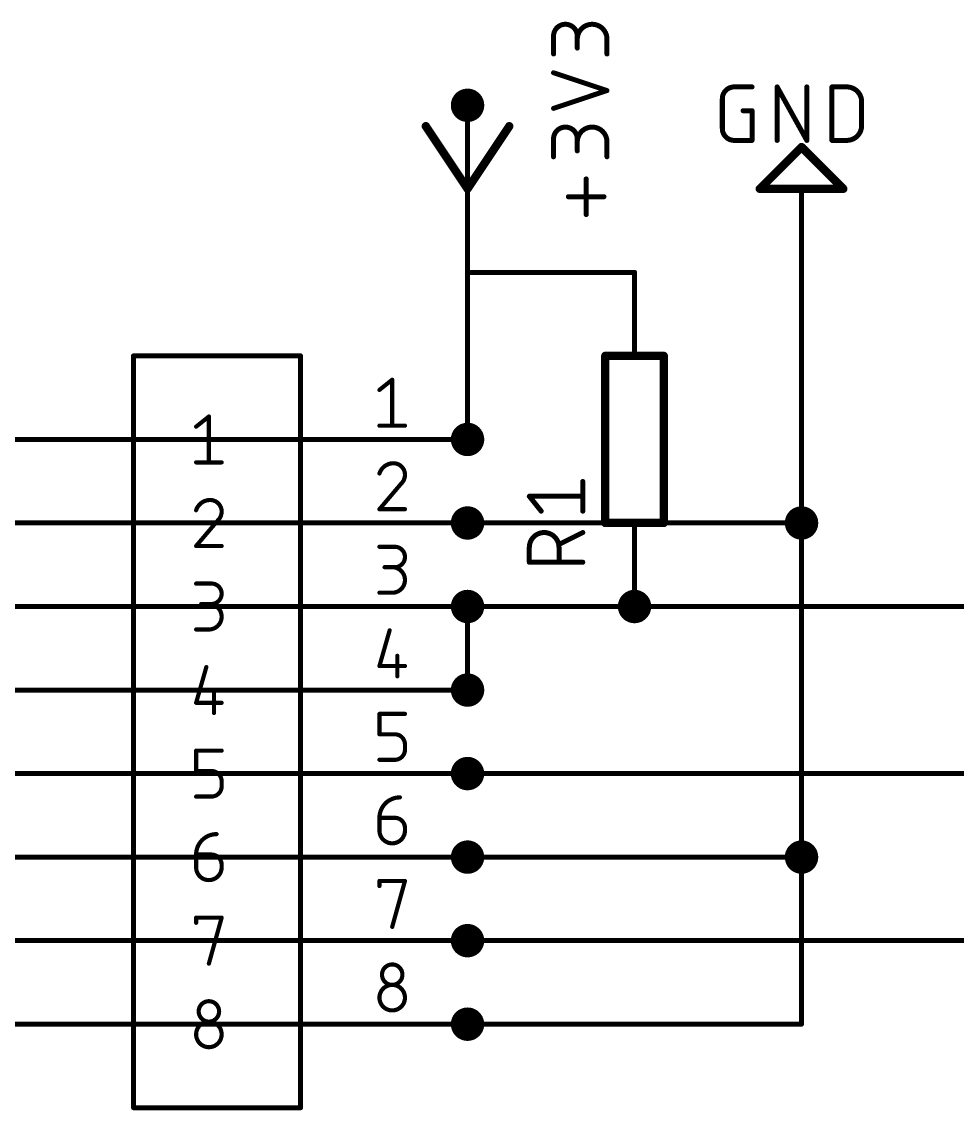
# Model space of a CAD drawing. Extents: x 0 to 389, y 0 to 264.
# Drawn here: x 131.22 to 159.68, y 162.48 to 195.58 of the extents above; entities that cross this region are included whole.
import ezdxf

# ---------------------------------------------------------------- set-up
doc = ezdxf.new("R2010")
doc.units = 0
for name, color, linetype in [('91', 122, 'CONTINUOUS'), ('94', 12, 'CONTINUOUS'), ('95', 251, 'CONTINUOUS'), ('96', 251, 'CONTINUOUS')]:
    doc.layers.add(name, color=color, linetype=linetype)

msp = doc.modelspace()

# ---------------------------------------------------------------- linework, layer by layer
at = {"layer": '91'}
for points, const_width in [([(144.78, 192.786, 1), (144.78, 193.294, 1), (144.78, 192.786)], 0.508), ([(144.8181, 193.04, 1), (144.7419, 193.04)], 0.0762), ([(144.8181, 193.04, 1), (144.7419, 193.04)], 0.0762), ([(144.78, 187.9981, 1), (144.78, 187.9219)], 0.0762), ([(144.7419, 187.96, 1), (144.8181, 187.96)], 0.0762), ([(149.86, 187.9219, 1), (149.86, 187.9981)], 0.0762), ([(154.9781, 187.96, 1), (154.9019, 187.96)], 0.0762), ([(144.78, 182.626, 1), (144.78, 183.134, 1), (144.78, 182.626)], 0.508), ([(144.7419, 182.88, 1), (144.8181, 182.88)], 0.0762), ([(144.78, 182.8419, 1), (144.78, 182.9181)], 0.0762), ([(144.78, 180.086, 1), (144.78, 180.594, 1), (144.78, 180.086)], 0.508), ([(154.94, 180.086, 1), (154.94, 180.594, 1), (154.94, 180.086)], 0.508), ([(144.78, 180.3781, 1), (144.78, 180.3019)], 0.0762), ([(144.78, 180.3019, 1), (144.78, 180.3781)], 0.0762), ([(154.9781, 180.34, 1), (154.9019, 180.34)], 0.0762), ([(154.9019, 180.34, 1), (154.9781, 180.34)], 0.0762), ([(154.94, 180.3019, 1), (154.94, 180.3781)], 0.0762), ([(144.78, 177.546, 1), (144.78, 178.054, 1), (144.78, 177.546)], 0.508), ([(149.86, 177.546, 1), (149.86, 178.054, 1), (149.86, 177.546)], 0.508), ([(144.8181, 177.8, 1), (144.7419, 177.8)], 0.0762), ([(144.78, 177.8381, 1), (144.78, 177.7619)], 0.0762), ([(144.78, 177.7619, 1), (144.78, 177.8381)], 0.0762), ([(149.86, 177.8381, 1), (149.86, 177.7619)], 0.0762), ([(149.86, 177.7619, 1), (149.86, 177.8381)], 0.0762), ([(144.78, 175.006, 1), (144.78, 175.514, 1), (144.78, 175.006)], 0.508), ([(144.7419, 175.26, 1), (144.8181, 175.26)], 0.0762), ([(144.78, 175.2219, 1), (144.78, 175.2981)], 0.0762), ([(144.78, 172.466, 1), (144.78, 172.974, 1), (144.78, 172.466)], 0.508), ([(144.78, 172.7581, 1), (144.78, 172.6819)], 0.0762), ([(144.78, 172.6819, 1), (144.78, 172.7581)], 0.0762), ([(144.78, 169.926, 1), (144.78, 170.434, 1), (144.78, 169.926)], 0.508), ([(154.94, 169.926, 1), (154.94, 170.434, 1), (154.94, 169.926)], 0.508), ([(144.78, 170.2181, 1), (144.78, 170.1419)], 0.0762), ([(144.78, 170.1419, 1), (144.78, 170.2181)], 0.0762), ([(154.9781, 170.18, 1), (154.9019, 170.18)], 0.0762), ([(154.9019, 170.18, 1), (154.9781, 170.18)], 0.0762), ([(154.94, 170.1419, 1), (154.94, 170.2181)], 0.0762), ([(144.78, 167.386, 1), (144.78, 167.894, 1), (144.78, 167.386)], 0.508), ([(144.78, 167.6781, 1), (144.78, 167.6019)], 0.0762), ([(144.78, 167.6019, 1), (144.78, 167.6781)], 0.0762), ([(144.78, 164.846, 1), (144.78, 165.354, 1), (144.78, 164.846)], 0.508), ([(144.78, 165.1381, 1), (144.78, 165.0619)], 0.0762), ([(144.78, 165.0619, 1), (144.78, 165.1381)], 0.0762), ([(154.94, 165.0619, 1), (154.94, 165.1381)], 0.0762), ([(154.9019, 165.1, 1), (154.9781, 165.1)], 0.0762)]:
    msp.add_lwpolyline(points, format="xyb", dxfattribs=dict(at, const_width=const_width))
at = {"layer": '91', "const_width": 0.1524}
for points in [[(144.78, 182.88), (144.78, 193.04)], [(144.78, 187.96), (144.78, 193.04)], [(149.86, 187.96), (144.78, 187.96)], [(154.94, 180.34), (154.94, 187.96)], [(144.78, 182.88), (129.54, 182.88)], [(144.78, 180.34), (127, 180.34)], [(144.78, 180.34), (154.94, 180.34)], [(154.94, 170.18), (154.94, 180.34)], [(144.78, 177.8), (111.76, 177.8)], [(144.78, 175.26), (144.78, 177.8)], [(144.78, 177.8), (149.86, 177.8)], [(149.86, 177.8), (187.96, 177.8)], [(144.78, 175.26), (93.98, 175.26)], [(76.2, 172.72), (144.78, 172.72)], [(144.78, 172.72), (212.09, 172.72)], [(83.82, 170.18), (144.78, 170.18)], [(144.78, 170.18), (154.94, 170.18)], [(154.94, 165.1), (154.94, 170.18)], [(88.9, 167.64), (144.78, 167.64)], [(144.78, 167.64), (198.12, 167.64)], [(96.52, 165.1), (144.78, 165.1)], [(144.78, 165.1), (154.94, 165.1)]]:
    msp.add_lwpolyline(points, dxfattribs=at)
at = {"layer": '94'}
for points, const_width in [([(144.78, 193.04), (144.78, 190.5)], 0.1524), ([(143.51, 192.405), (144.78, 190.5)], 0.254), ([(144.78, 190.5), (146.05, 192.405)], 0.254), ([(153.67, 190.5), (154.94, 191.77)], 0.254), ([(154.94, 191.77), (156.21, 190.5)], 0.254), ([(156.21, 190.5), (153.67, 190.5)], 0.254), ([(154.94, 187.96), (154.94, 190.5)], 0.1524), ([(149.86, 187.96), (149.86, 185.42)], 0.1524), ([(134.62, 185.42), (139.7, 185.42)], 0.1524), ([(134.62, 162.56), (134.62, 185.42)], 0.1524), ([(139.7, 185.42), (139.7, 162.56)], 0.1524), ([(148.971, 185.42), (148.971, 180.34)], 0.254), ([(150.749, 185.42), (148.971, 185.42)], 0.254), ([(150.749, 180.34), (150.749, 185.42)], 0.254), ([(144.78, 182.88), (139.7, 182.88)], 0.1524), ([(144.78, 180.34), (139.7, 180.34)], 0.1524), ([(150.749, 180.34), (148.971, 180.34)], 0.254), ([(149.86, 177.8), (149.86, 180.34)], 0.1524), ([(144.78, 177.8), (139.7, 177.8)], 0.1524), ([(144.78, 175.26), (139.7, 175.26)], 0.1524), ([(144.78, 172.72), (139.7, 172.72)], 0.1524), ([(144.78, 170.18), (139.7, 170.18)], 0.1524), ([(144.78, 167.64), (139.7, 167.64)], 0.1524), ([(144.78, 165.1), (139.7, 165.1)], 0.1524), ([(139.7, 162.56), (134.62, 162.56)], 0.1524)]:
    msp.add_lwpolyline(points, dxfattribs=dict(at, const_width=const_width))
for points, const_width in [([(144.8181, 193.04, 1), (144.7419, 193.04)], 0.0762), ([(143.5628, 192.4402, 1), (143.4572, 192.3698)], 0.127), ([(146.1028, 192.3698, 1), (145.9972, 192.4402)], 0.127), ([(154.9849, 191.8149, 1), (154.8951, 191.7251)], 0.127), ([(154.9849, 191.7251, 1), (154.8951, 191.8149)], 0.127), ([(144.7272, 190.5352, 1), (144.8328, 190.4648)], 0.127), ([(144.7272, 190.4648, 1), (144.8328, 190.5352)], 0.127), ([(144.7419, 190.5, 1), (144.8181, 190.5)], 0.0762), ([(153.67, 190.5635, 1), (153.67, 190.4365)], 0.127), ([(153.6251, 190.5449, 1), (153.7149, 190.4551)], 0.127), ([(154.9781, 190.5, 1), (154.9019, 190.5)], 0.0762), ([(156.1651, 190.4551, 1), (156.2549, 190.5449)], 0.127), ([(156.21, 190.4365, 1), (156.21, 190.5635)], 0.127), ([(149.8981, 187.96, 1), (149.8219, 187.96)], 0.0762), ([(154.9019, 187.96, 1), (154.9781, 187.96)], 0.0762), ([(134.62, 185.4581, 1), (134.62, 185.3819)], 0.0762), ([(134.6581, 185.42, 1), (134.5819, 185.42)], 0.0762), ([(139.7381, 185.42, 1), (139.6619, 185.42)], 0.0762), ([(139.7, 185.3819, 1), (139.7, 185.4581)], 0.0762), ([(149.0345, 185.42, 1), (148.9075, 185.42)], 0.127), ([(148.971, 185.4835, 1), (148.971, 185.3565)], 0.127), ([(149.8219, 185.42, 1), (149.8981, 185.42)], 0.0762), ([(150.8125, 185.42, 1), (150.6855, 185.42)], 0.127), ([(150.749, 185.3565, 1), (150.749, 185.4835)], 0.127), ([(139.7, 182.9181, 1), (139.7, 182.8419)], 0.0762), ([(144.78, 182.8419, 1), (144.78, 182.9181)], 0.0762), ([(139.7, 180.3781, 1), (139.7, 180.3019)], 0.0762), ([(144.78, 180.3019, 1), (144.78, 180.3781)], 0.0762), ([(148.971, 180.4035, 1), (148.971, 180.2765)], 0.127), ([(148.9075, 180.34, 1), (149.0345, 180.34)], 0.127), ([(149.8981, 180.34, 1), (149.8219, 180.34)], 0.0762), ([(150.6855, 180.34, 1), (150.8125, 180.34)], 0.127), ([(150.749, 180.2765, 1), (150.749, 180.4035)], 0.127), ([(139.7, 177.8381, 1), (139.7, 177.7619)], 0.0762), ([(144.78, 177.7619, 1), (144.78, 177.8381)], 0.0762), ([(149.8219, 177.8, 1), (149.8981, 177.8)], 0.0762), ([(139.7, 175.2981, 1), (139.7, 175.2219)], 0.0762), ([(144.78, 175.2219, 1), (144.78, 175.2981)], 0.0762), ([(139.7, 172.7581, 1), (139.7, 172.6819)], 0.0762), ([(144.78, 172.6819, 1), (144.78, 172.7581)], 0.0762), ([(139.7, 170.2181, 1), (139.7, 170.1419)], 0.0762), ([(144.78, 170.1419, 1), (144.78, 170.2181)], 0.0762), ([(139.7, 167.6781, 1), (139.7, 167.6019)], 0.0762), ([(144.78, 167.6019, 1), (144.78, 167.6781)], 0.0762), ([(139.7, 165.1381, 1), (139.7, 165.0619)], 0.0762), ([(144.78, 165.0619, 1), (144.78, 165.1381)], 0.0762), ([(134.62, 162.5981, 1), (134.62, 162.5219)], 0.0762), ([(134.5819, 162.56, 1), (134.6581, 162.56)], 0.0762), ([(139.6619, 162.56, 1), (139.7381, 162.56)], 0.0762), ([(139.7, 162.5219, 1), (139.7, 162.5981)], 0.0762)]:
    msp.add_lwpolyline(points, format="xyb", dxfattribs=dict(at, const_width=const_width))
at = {"layer": '95'}
for points, const_width in [([(142.1003, 184.3857), (142.4884, 184.6961)], 0.127), ([(142.4884, 184.6961), (142.4884, 183.2991)], 0.127), ([(136.5236, 183.2681), (136.9116, 183.5785)], 0.127), ([(136.9116, 183.5785), (136.9116, 182.1815)], 0.127), ([(142.1003, 183.2991), (142.8764, 183.2991)], 0.127), ([(136.5236, 182.1815), (137.2997, 182.1815)], 0.127), ([(142.76, 181.5352), (142.1003, 180.7591)], 0.127), ([(148.2852, 180.7002), (148.2852, 181.6033)], 0.1524), ([(147.0208, 180.7002), (146.6596, 181.1517)], 0.1524), ([(146.6596, 181.1517), (148.2852, 181.1517)], 0.1524), ([(142.1003, 180.7591), (142.8764, 180.7591)], 0.127), ([(137.1833, 180.4176), (136.5236, 179.6415)], 0.127), ([(148.2852, 180.0493), (147.5627, 179.6881)], 0.1524), ([(136.5236, 179.6415), (137.2997, 179.6415)], 0.127), ([(142.1003, 179.6161), (142.566, 179.6161)], 0.127), ([(146.6596, 179.1462), (146.6596, 179.5978)], 0.1524), ([(147.5627, 179.5978), (147.5627, 179.1462)], 0.1524), ([(142.566, 178.9952), (142.2555, 178.9952)], 0.127), ([(148.2852, 179.1462), (146.6596, 179.1462)], 0.1524), ([(136.5236, 178.4985), (136.9893, 178.4985)], 0.127), ([(142.1003, 178.2191), (142.4884, 178.2191)], 0.127), ([(136.9893, 177.8776), (136.6788, 177.8776)], 0.127), ([(136.5236, 177.1015), (136.9116, 177.1015)], 0.127), ([(142.4107, 177.0761), (142.1003, 175.9895)], 0.127), ([(142.6436, 176.3), (142.6436, 175.6791)], 0.127), ([(136.834, 175.9585), (136.5236, 174.8719)], 0.127), ([(142.1003, 175.9895), (142.8764, 175.9895)], 0.127), ([(137.0669, 175.1824), (137.0669, 174.5615)], 0.127), ([(136.5236, 174.8719), (137.2997, 174.8719)], 0.127), ([(142.1003, 173.9152), (142.1003, 174.5361)], 0.127), ([(142.1003, 174.5361), (142.8764, 174.5361)], 0.127), ([(142.566, 173.9152), (142.1003, 173.9152)], 0.127), ([(136.5236, 172.7976), (136.5236, 173.4185)], 0.127), ([(136.5236, 173.4185), (137.2997, 173.4185)], 0.127), ([(142.8764, 173.4495), (142.8764, 173.6048)], 0.127), ([(142.1003, 173.1391), (142.566, 173.1391)], 0.127), ([(136.9893, 172.7976), (136.5236, 172.7976)], 0.127), ([(137.2997, 172.3319), (137.2997, 172.4872)], 0.127), ([(136.5236, 172.0215), (136.9893, 172.0215)], 0.127), ([(142.1003, 171.3752), (142.566, 171.3752)], 0.127), ([(142.1003, 170.9872), (142.1003, 171.3752)], 0.127), ([(142.8764, 171.0648), (142.8764, 170.9872)], 0.127), ([(136.5236, 170.2576), (136.9893, 170.2576)], 0.127), ([(136.5236, 169.8696), (136.5236, 170.2576)], 0.127), ([(137.2997, 169.9472), (137.2997, 169.8696)], 0.127), ([(142.1003, 169.3009), (142.1003, 169.4561)], 0.127), ([(142.1003, 169.4561), (142.8764, 169.4561)], 0.127), ([(142.8764, 169.4561), (142.4884, 168.0591)], 0.127), ([(136.5236, 168.1833), (136.5236, 168.3385)], 0.127), ([(136.5236, 168.3385), (137.2997, 168.3385)], 0.127), ([(137.2997, 168.3385), (136.9116, 166.9415)], 0.127)]:
    msp.add_lwpolyline(points, dxfattribs=dict(at, const_width=const_width))
for points, const_width in [([(142.5201, 184.6961, 1), (142.4566, 184.6961)], 0.0635), ([(142.5082, 184.6713, 1), (142.4685, 184.7209)], 0.0635), ([(142.0805, 184.4104, 1), (142.1201, 184.3609)], 0.0635), ([(136.9434, 183.5785, 1), (136.8799, 183.5785)], 0.0635), ([(136.9315, 183.5537, 1), (136.8918, 183.6033)], 0.0635), ([(142.1003, 183.3308, 1), (142.1003, 183.2674)], 0.0635), ([(142.8764, 183.2674, 1), (142.8764, 183.3308)], 0.0635), ([(136.5038, 183.2928, 1), (136.5434, 183.2433)], 0.0635), ([(142.4566, 183.2991, 1), (142.5201, 183.2991)], 0.0635), ([(136.5236, 182.2132, 1), (136.5236, 182.1498)], 0.0635), ([(136.8799, 182.1815, 1), (136.9434, 182.1815)], 0.0635), ([(137.2997, 182.1498, 1), (137.2997, 182.2132)], 0.0635), ([(142.5272, 182.1561, 0.3252), (142.1003, 181.8457)], 0.127), ([(142.8764, 181.8068, 0.4142), (142.5272, 182.1561)], 0.127), ([(142.5272, 182.1878, 1), (142.5272, 182.1244)], 0.0635), ([(142.5272, 182.1244, 1), (142.5272, 182.1878)], 0.0635), ([(142.0701, 181.8554, 1), (142.1305, 181.8359)], 0.0635), ([(142.76, 181.5352, 0.2053), (142.8764, 181.8068)], 0.127), ([(142.9082, 181.8068, 1), (142.8447, 181.8069)], 0.0635), ([(142.8447, 181.8068, 1), (142.9082, 181.8068)], 0.0635), ([(142.7381, 181.5582, 1), (142.7819, 181.5122)], 0.0635), ([(142.7842, 181.5146, 1), (142.7358, 181.5558)], 0.0635), ([(148.3233, 181.6033, 1), (148.2471, 181.6033)], 0.0762), ([(136.9505, 181.0385, 0.3252), (136.5236, 180.7281)], 0.127), ([(137.2997, 180.6893, 0.4142), (136.9505, 181.0385)], 0.127), ([(136.9505, 181.0702, 1), (136.9505, 181.0068)], 0.0635), ([(136.9505, 181.0068, 1), (136.9504, 181.0702)], 0.0635), ([(146.6894, 181.1755, 1), (146.6298, 181.1279)], 0.0762), ([(146.6596, 181.1898, 1), (146.6596, 181.1136)], 0.0762), ([(148.2852, 181.1136, 1), (148.2852, 181.1898)], 0.0762), ([(136.4934, 180.7378, 1), (136.5538, 180.7183)], 0.0635), ([(137.1833, 180.4176, 0.2053), (137.2997, 180.6893)], 0.127), ([(137.3314, 180.6892, 1), (137.268, 180.6893)], 0.0635), ([(137.268, 180.6893, 1), (137.3314, 180.6893)], 0.0635), ([(142.1003, 180.7909, 1), (142.1003, 180.7274)], 0.0635), ([(142.0761, 180.7797, 1), (142.1245, 180.7385)], 0.0635), ([(142.8764, 180.7274, 1), (142.8764, 180.7909)], 0.0635), ([(146.9911, 180.6764, 1), (147.0506, 180.724)], 0.0762), ([(148.2471, 180.7002, 1), (148.3233, 180.7002)], 0.0762), ([(137.1614, 180.4406, 1), (137.2052, 180.3946)], 0.0635), ([(137.2075, 180.397, 1), (137.1591, 180.4382)], 0.0635), ([(147.5627, 179.5978, 1), (146.6596, 179.5978)], 0.1524), ([(148.3022, 180.0152, 1), (148.2682, 180.0834)], 0.0762), ([(147.5457, 179.7221, 1), (147.5798, 179.654)], 0.0762), ([(136.5236, 179.6732, 1), (136.5236, 179.6098)], 0.0635), ([(136.4994, 179.6621, 1), (136.5478, 179.6209)], 0.0635), ([(137.2997, 179.6098, 1), (137.2997, 179.6732)], 0.0635), ([(142.1003, 179.6479, 1), (142.1003, 179.5844)], 0.0635), ([(142.566, 178.9952, 1), (142.566, 179.6161)], 0.127), ([(142.566, 179.6479, 1), (142.566, 179.5844)], 0.0635), ([(142.566, 179.5844, 1), (142.566, 179.6479)], 0.0635), ([(146.6977, 179.5978, 1), (146.6215, 179.5978)], 0.0762), ([(146.6215, 179.5978, 1), (146.6977, 179.5978)], 0.0762), ([(147.6008, 179.5978, 1), (147.5246, 179.5978)], 0.0762), ([(147.5246, 179.5978, 1), (147.6008, 179.5978)], 0.0762), ([(142.2555, 179.027, 1), (142.2555, 178.9635)], 0.0635), ([(142.4884, 178.2191, 1), (142.4884, 178.9952)], 0.127), ([(142.4884, 179.027, 1), (142.4884, 178.9635)], 0.0635), ([(142.566, 179.027, 1), (142.566, 178.9635)], 0.0635), ([(142.566, 178.9635, 1), (142.566, 179.027)], 0.0635), ([(146.6596, 179.1843, 1), (146.6596, 179.1081)], 0.0762), ([(146.6215, 179.1462, 1), (146.6977, 179.1462)], 0.0762), ([(147.5246, 179.1462, 1), (147.6008, 179.1462)], 0.0762), ([(148.2852, 179.1081, 1), (148.2852, 179.1843)], 0.0762), ([(136.5236, 178.5302, 1), (136.5236, 178.4668)], 0.0635), ([(136.9893, 177.8776, 1), (136.9893, 178.4985)], 0.127), ([(136.9893, 178.5302, 1), (136.9893, 178.4668)], 0.0635), ([(136.9893, 178.4668, 1), (136.9893, 178.5302)], 0.0635), ([(142.1003, 178.2508, 1), (142.1003, 178.1874)], 0.0635), ([(142.4884, 178.2508, 1), (142.4884, 178.1874)], 0.0635), ([(142.4884, 178.1874, 1), (142.4884, 178.2508)], 0.0635), ([(136.6788, 177.9094, 1), (136.6788, 177.8459)], 0.0635), ([(136.9116, 177.1015, 1), (136.9116, 177.8776)], 0.127), ([(136.9116, 177.9094, 1), (136.9116, 177.8459)], 0.0635), ([(136.9893, 177.9094, 1), (136.9893, 177.8459)], 0.0635), ([(136.9893, 177.8459, 1), (136.9893, 177.9094)], 0.0635), ([(136.5236, 177.1333, 1), (136.5236, 177.0698)], 0.0635), ([(136.9116, 177.1333, 1), (136.9116, 177.0698)], 0.0635), ([(136.9116, 177.0698, 1), (136.9116, 177.1333)], 0.0635), ([(142.4413, 177.0674, 1), (142.3802, 177.0848)], 0.0635), ([(142.6753, 176.3, 1), (142.6118, 176.3)], 0.0635), ([(136.8646, 175.9498, 1), (136.8035, 175.9672)], 0.0635), ([(142.1003, 176.0213, 1), (142.1003, 175.9578)], 0.0635), ([(142.0698, 175.9983, 1), (142.1308, 175.9808)], 0.0635), ([(142.8764, 175.9578, 1), (142.8764, 176.0213)], 0.0635), ([(142.6118, 175.6791, 1), (142.6753, 175.6791)], 0.0635), ([(137.0986, 175.1824, 1), (137.0351, 175.1824)], 0.0635), ([(136.5236, 174.9037, 1), (136.5236, 174.8402)], 0.0635), ([(136.4931, 174.8807, 1), (136.5541, 174.8632)], 0.0635), ([(137.2997, 174.8402, 1), (137.2997, 174.9037)], 0.0635), ([(137.0351, 174.5615, 1), (137.0986, 174.5615)], 0.0635), ([(142.132, 174.5361, 1), (142.0686, 174.5361)], 0.0635), ([(142.1003, 174.5678, 1), (142.1003, 174.5044)], 0.0635), ([(142.8764, 174.5044, 1), (142.8764, 174.5678)], 0.0635), ([(142.1003, 173.947, 1), (142.1003, 173.8835)], 0.0635), ([(142.0686, 173.9152, 1), (142.132, 173.9152)], 0.0635), ([(142.8764, 173.6048, 0.4142), (142.566, 173.9152)], 0.127), ([(142.566, 173.947, 1), (142.566, 173.8835)], 0.0635), ([(142.566, 173.8835, 1), (142.566, 173.947)], 0.0635), ([(136.5553, 173.4185, 1), (136.4918, 173.4185)], 0.0635), ([(136.5236, 173.4502, 1), (136.5236, 173.3868)], 0.0635), ([(137.2997, 173.3868, 1), (137.2997, 173.4502)], 0.0635), ([(142.566, 173.1391, 0.4142), (142.8764, 173.4495)], 0.127), ([(142.9082, 173.6048, 1), (142.8447, 173.6048)], 0.0635), ([(142.8447, 173.6048, 1), (142.9082, 173.6048)], 0.0635), ([(142.9082, 173.4495, 1), (142.8447, 173.4495)], 0.0635), ([(142.8447, 173.4495, 1), (142.9082, 173.4495)], 0.0635), ([(142.1003, 173.1709, 1), (142.1003, 173.1074)], 0.0635), ([(142.566, 173.1709, 1), (142.566, 173.1074)], 0.0635), ([(142.566, 173.1074, 1), (142.566, 173.1709)], 0.0635), ([(136.5236, 172.8294, 1), (136.5236, 172.7659)], 0.0635), ([(136.4918, 172.7976, 1), (136.5553, 172.7976)], 0.0635), ([(137.2997, 172.4872, 0.4142), (136.9893, 172.7976)], 0.127), ([(136.9893, 172.8294, 1), (136.9893, 172.7659)], 0.0635), ([(136.9893, 172.7659, 1), (136.9893, 172.8294)], 0.0635), ([(137.3314, 172.4872, 1), (137.268, 172.4872)], 0.0635), ([(137.268, 172.4872, 1), (137.3314, 172.4872)], 0.0635), ([(136.9893, 172.0215, 0.4142), (137.2997, 172.3319)], 0.127), ([(137.3314, 172.3319, 1), (137.268, 172.3319)], 0.0635), ([(137.268, 172.3319, 1), (137.3314, 172.3319)], 0.0635), ([(136.5236, 172.0532, 1), (136.5236, 171.9898)], 0.0635), ([(136.9893, 172.0532, 1), (136.9893, 171.9898)], 0.0635), ([(136.9893, 171.9898, 1), (136.9893, 172.0532)], 0.0635), ([(142.7212, 171.9961, 0.4142), (142.1003, 171.3752)], 0.127), ([(142.7212, 171.9644, 1), (142.7212, 172.0278)], 0.0635), ([(142.1003, 171.407, 1), (142.1003, 171.3435)], 0.0635), ([(142.132, 171.3752, 1), (142.0686, 171.3752)], 0.0635), ([(142.8764, 171.0648, 0.4142), (142.566, 171.3752)], 0.127), ([(142.566, 171.407, 1), (142.566, 171.3435)], 0.0635), ([(142.566, 171.3435, 1), (142.566, 171.407)], 0.0635), ([(142.0686, 171.3752, 1), (142.132, 171.3752)], 0.0635), ([(142.9082, 171.0648, 1), (142.8447, 171.0648)], 0.0635), ([(137.1445, 170.8785, 0.4142), (136.5236, 170.2576)], 0.127), ([(137.1445, 170.8468, 1), (137.1445, 170.9102)], 0.0635), ([(142.1003, 170.9872, 1), (142.8764, 170.9872)], 0.127), ([(142.132, 170.9872, 1), (142.0685, 170.9872)], 0.0635), ([(142.0686, 170.9872, 1), (142.132, 170.9872)], 0.0635), ([(142.8447, 171.0648, 1), (142.9082, 171.0648)], 0.0635), ([(142.9082, 170.9872, 1), (142.8447, 170.9872)], 0.0635), ([(142.8447, 170.9872, 1), (142.9082, 170.9872)], 0.0635), ([(136.5236, 170.2894, 1), (136.5236, 170.2259)], 0.0635), ([(136.5553, 170.2576, 1), (136.4918, 170.2576)], 0.0635), ([(136.4918, 170.2576, 1), (136.5553, 170.2576)], 0.0635), ([(137.2997, 169.9472, 0.4142), (136.9893, 170.2576)], 0.127), ([(136.9893, 170.2894, 1), (136.9893, 170.2259)], 0.0635), ([(136.9893, 170.2259, 1), (136.9893, 170.2894)], 0.0635), ([(136.5236, 169.8696, 1), (137.2997, 169.8696)], 0.127), ([(136.5553, 169.8696, 1), (136.4918, 169.8696)], 0.0635), ([(136.4918, 169.8696, 1), (136.5553, 169.8696)], 0.0635), ([(137.3314, 169.9472, 1), (137.268, 169.9472)], 0.0635), ([(137.268, 169.9472, 1), (137.3314, 169.9472)], 0.0635), ([(137.3314, 169.8696, 1), (137.268, 169.8696)], 0.0635), ([(137.268, 169.8696, 1), (137.3314, 169.8696)], 0.0635), ([(142.1003, 169.4879, 1), (142.1003, 169.4244)], 0.0635), ([(142.132, 169.4561, 1), (142.0686, 169.4561)], 0.0635), ([(142.907, 169.4476, 1), (142.8458, 169.4646)], 0.0635), ([(142.8764, 169.4244, 1), (142.8764, 169.4879)], 0.0635), ([(142.0686, 169.3009, 1), (142.132, 169.3009)], 0.0635), ([(136.5553, 168.3385, 1), (136.4918, 168.3385)], 0.0635), ([(136.5236, 168.3702, 1), (136.5236, 168.3068)], 0.0635), ([(136.4918, 168.1833, 1), (136.5553, 168.1833)], 0.0635), ([(137.3303, 168.33, 1), (137.2691, 168.347)], 0.0635), ([(137.2997, 168.3068, 1), (137.2997, 168.3702)], 0.0635), ([(142.4578, 168.0676, 1), (142.5189, 168.0506)], 0.0635), ([(136.8811, 166.95, 1), (136.9422, 166.933)], 0.0635), ([(142.7988, 166.6057, 1), (142.1779, 166.6057)], 0.127), ([(142.1779, 166.6057, 1), (142.7988, 166.6057)], 0.127), ([(142.2097, 166.6057, 1), (142.1462, 166.6057)], 0.0635), ([(142.1462, 166.6057, 1), (142.2097, 166.6057)], 0.0635), ([(142.767, 166.6057, 1), (142.8305, 166.6057)], 0.0635), ([(142.8305, 166.6057, 1), (142.7671, 166.6057)], 0.0635), ([(142.8764, 165.9072, 1), (142.1003, 165.9072)], 0.127), ([(137.2221, 165.4881, 1), (136.6012, 165.4881)], 0.127), ([(142.1003, 165.9072, 1), (142.8764, 165.9072)], 0.127), ([(142.132, 165.9072, 1), (142.0685, 165.9072)], 0.0635), ([(142.0686, 165.9072, 1), (142.132, 165.9072)], 0.0635), ([(142.9082, 165.9072, 1), (142.8447, 165.9072)], 0.0635), ([(142.8447, 165.9072, 1), (142.9082, 165.9072)], 0.0635), ([(136.6012, 165.4881, 1), (137.2221, 165.4881)], 0.127), ([(136.6329, 165.4881, 1), (136.5694, 165.4881)], 0.0635), ([(136.5695, 165.4881, 1), (136.6329, 165.4881)], 0.0635), ([(137.2538, 165.4881, 1), (137.1903, 165.4881)], 0.0635), ([(137.1903, 165.4881, 1), (137.2538, 165.4881)], 0.0635), ([(137.2997, 164.7896, 1), (136.5236, 164.7896)], 0.127), ([(136.5236, 164.7896, 1), (137.2997, 164.7896)], 0.127), ([(136.5553, 164.7896, 1), (136.4918, 164.7896)], 0.0635), ([(136.4918, 164.7896, 1), (136.5553, 164.7896)], 0.0635), ([(137.2679, 164.7896, 1), (137.3314, 164.7896)], 0.0635), ([(137.3314, 164.7896, 1), (137.268, 164.7896)], 0.0635)]:
    msp.add_lwpolyline(points, format="xyb", dxfattribs=dict(at, const_width=const_width))
at = {"layer": '96'}
for points, const_width in [([(148.1187, 195.1426, 1), (147.3962, 195.1426)], 0.1524), ([(149.0218, 195.0522, 1), (148.1187, 195.0522)], 0.1524), ([(147.4343, 195.1426, 1), (147.3581, 195.1426)], 0.0762), ([(147.3581, 195.1426, 1), (147.4343, 195.1426)], 0.0762), ([(148.1568, 195.1426, 1), (148.0806, 195.1426)], 0.0762), ([(148.0806, 195.1426, 1), (148.1568, 195.1426)], 0.0762), ([(148.0806, 195.0522, 1), (148.1568, 195.0522)], 0.0762), ([(149.0599, 195.0522, 1), (148.9837, 195.0522)], 0.0762), ([(148.9837, 195.0522, 1), (149.0599, 195.0522)], 0.0762), ([(147.3581, 194.6007, 1), (147.4343, 194.6007)], 0.0762), ([(148.0806, 194.7813, 1), (148.1568, 194.7813)], 0.0762), ([(148.9837, 194.6007, 1), (149.0599, 194.6007)], 0.0762), ([(147.4082, 194.0671, 1), (147.3842, 193.9948)], 0.0762), ([(152.8923, 193.5988, 0.4142), (152.531, 193.2376)], 0.1524), ([(152.8923, 193.6369, 1), (152.8923, 193.5607)], 0.0762), ([(152.8923, 193.5607, 1), (152.8923, 193.6369)], 0.0762), ([(153.4341, 193.5607, 1), (153.4341, 193.6369)], 0.0762), ([(154.2365, 193.5988, 1), (154.1603, 193.5988)], 0.0762), ([(154.2317, 193.6173, 1), (154.1651, 193.5803)], 0.0762), ([(155.1396, 193.5988, 1), (155.0634, 193.5988)], 0.0762), ([(155.9038, 193.5988, 1), (155.8276, 193.5988)], 0.0762), ([(155.8657, 193.6369, 1), (155.8657, 193.5607)], 0.0762), ([(156.7688, 193.1472, 0.4142), (156.3172, 193.5988)], 0.1524), ([(156.3172, 193.6369, 1), (156.3172, 193.5607)], 0.0762), ([(156.3172, 193.5607, 1), (156.3172, 193.6369)], 0.0762), ([(149.0338, 193.453, 1), (149.0098, 193.5253)], 0.0762), ([(149.0098, 193.453, 1), (149.0338, 193.5253)], 0.0762), ([(152.5691, 193.2376, 1), (152.4929, 193.2376)], 0.0762), ([(147.3842, 192.9834, 1), (147.4082, 192.9111)], 0.0762), ([(152.4929, 193.2376, 1), (152.5691, 193.2376)], 0.0762), ([(153.1632, 192.9144, 1), (153.1632, 192.8382)], 0.0762), ([(153.4722, 192.8763, 1), (153.396, 192.8763)], 0.0762), ([(153.4341, 192.8382, 1), (153.4341, 192.9144)], 0.0762), ([(156.8069, 193.1472, 1), (156.7307, 193.1472)], 0.0762), ([(156.7307, 193.1472, 1), (156.8069, 193.1472)], 0.0762), ([(148.1187, 192.0163, 1), (147.3962, 192.0163)], 0.1524), ([(149.0218, 191.926, 1), (148.1187, 191.926)], 0.1524), ([(152.531, 192.3344, 0.4142), (152.8923, 191.9732)], 0.1524), ([(152.5691, 192.3344, 1), (152.4929, 192.3344)], 0.0762), ([(152.4929, 192.3344, 1), (152.5691, 192.3344)], 0.0762), ([(156.3172, 191.9732, 0.4142), (156.7688, 192.4248)], 0.1524), ([(156.8069, 192.4248, 1), (156.7307, 192.4248)], 0.0762), ([(156.7307, 192.4248, 1), (156.8069, 192.4248)], 0.0762), ([(147.4343, 192.0163, 1), (147.3581, 192.0163)], 0.0762), ([(147.3581, 192.0163, 1), (147.4343, 192.0163)], 0.0762), ([(148.1568, 192.0163, 1), (148.0806, 192.0163)], 0.0762), ([(148.0806, 192.0163, 1), (148.1568, 192.0163)], 0.0762), ([(148.0806, 191.926, 1), (148.1568, 191.926)], 0.0762), ([(149.0599, 191.926, 1), (148.9837, 191.926)], 0.0762), ([(148.9837, 191.926, 1), (149.0599, 191.926)], 0.0762), ([(152.8923, 192.0113, 1), (152.8923, 191.9351)], 0.0762), ([(152.8923, 191.9351, 1), (152.8923, 192.0113)], 0.0762), ([(153.396, 191.9732, 1), (153.4722, 191.9732)], 0.0762), ([(153.4341, 191.9351, 1), (153.4341, 192.0113)], 0.0762), ([(154.1603, 191.9732, 1), (154.2365, 191.9732)], 0.0762), ([(155.0634, 191.9732, 1), (155.1396, 191.9732)], 0.0762), ([(155.0682, 191.9547, 1), (155.1348, 191.9917)], 0.0762), ([(155.8657, 192.0113, 1), (155.8657, 191.9351)], 0.0762), ([(155.8276, 191.9732, 1), (155.9038, 191.9732)], 0.0762), ([(156.3172, 192.0113, 1), (156.3172, 191.9351)], 0.0762), ([(156.3172, 191.9351, 1), (156.3172, 192.0113)], 0.0762), ([(148.0806, 191.6551, 1), (148.1568, 191.6551)], 0.0762), ([(147.3581, 191.4744, 1), (147.4343, 191.4744)], 0.0762), ([(148.9837, 191.4744, 1), (149.0599, 191.4744)], 0.0762), ([(148.4277, 190.8005, 1), (148.3515, 190.8005)], 0.0762), ([(147.8478, 190.2968, 1), (147.8478, 190.2206)], 0.0762), ([(148.9315, 190.2206, 1), (148.9315, 190.2968)], 0.0762), ([(148.3515, 189.7168, 1), (148.4277, 189.7168)], 0.0762)]:
    msp.add_lwpolyline(points, format="xyb", dxfattribs=dict(at, const_width=const_width))
at = {"layer": '96', "const_width": 0.1524}
for points in [[(147.3962, 194.6007), (147.3962, 195.1426)], [(148.1187, 195.1426), (148.1187, 194.7813)], [(149.0218, 194.6007), (149.0218, 195.0522)], [(149.0218, 193.4891), (147.3962, 194.031)], [(152.8923, 193.5988), (153.4341, 193.5988)], [(154.1984, 191.9732), (154.1984, 193.5988)], [(154.1984, 193.5988), (155.1015, 191.9732)], [(155.1015, 191.9732), (155.1015, 193.5988)], [(155.8657, 191.9732), (155.8657, 193.5988)], [(155.8657, 193.5988), (156.3172, 193.5988)], [(147.3962, 192.9473), (149.0218, 193.4891)], [(152.531, 192.3344), (152.531, 193.2376)], [(153.1632, 192.8763), (153.4341, 192.8763)], [(153.4341, 192.8763), (153.4341, 191.9732)], [(156.7688, 193.1472), (156.7688, 192.4248)], [(147.3962, 191.4744), (147.3962, 192.0163)], [(148.1187, 192.0163), (148.1187, 191.6551)], [(149.0218, 191.4744), (149.0218, 191.926)], [(153.4341, 191.9732), (152.8923, 191.9732)], [(156.3172, 191.9732), (155.8657, 191.9732)], [(148.3896, 189.7168), (148.3896, 190.8005)], [(148.9315, 190.2587), (147.8478, 190.2587)]]:
    msp.add_lwpolyline(points, dxfattribs=at)

doc.saveas('drawing.dxf')
